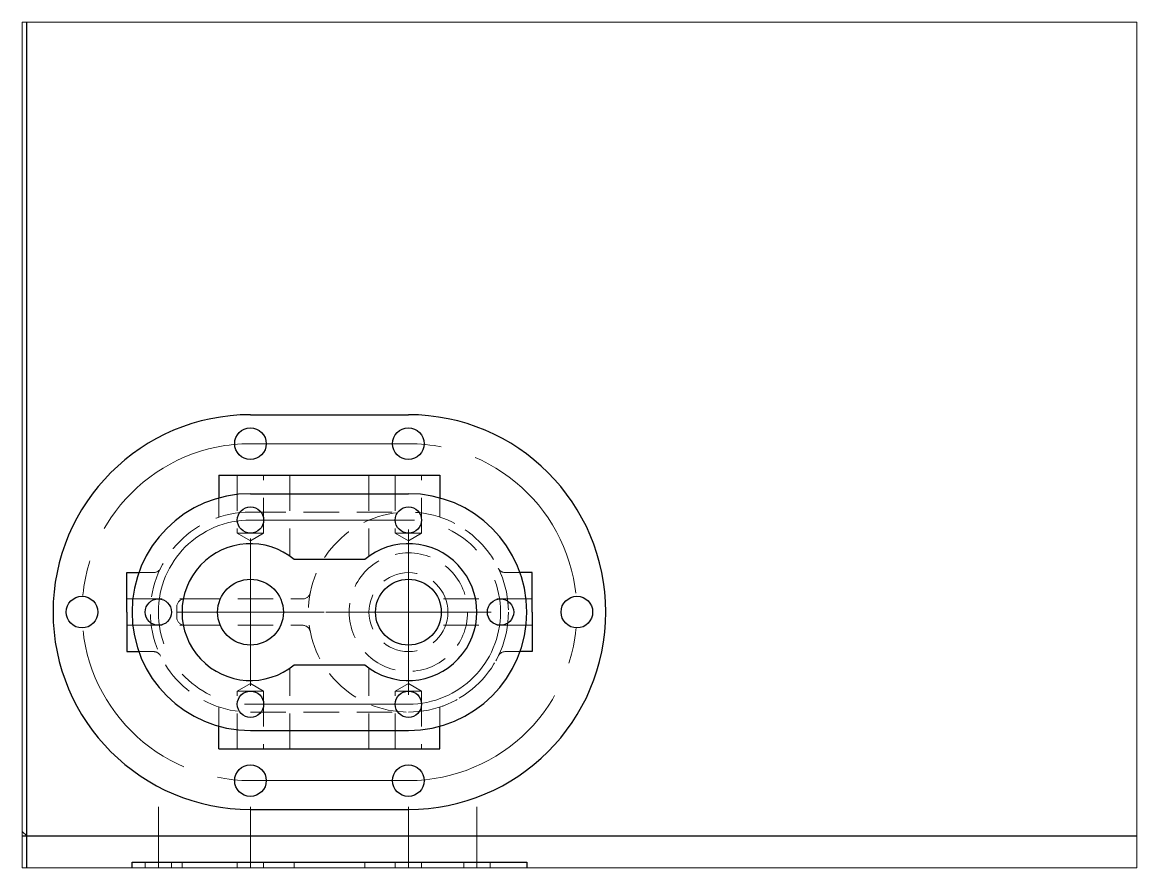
# Paper-space layout 'Layout1' of a CAD drawing. Header units: millimetres. Extents: x 26 to 231, y 20 to 176.
# The model-space entities are those that its viewports show. They can reach past a viewport. Long polylines and large blocks are cut down to what shows.
import ezdxf

# ---------------------------------------------------------------- set-up
doc = ezdxf.new("R2010")
doc.units = ezdxf.units.MM
doc.linetypes.add('CENTER', pattern=[50.8, 31.75, -6.35, 6.35, -6.35])
doc.linetypes.add('HIDDEN', pattern=[9.525, 6.35, -3.175])
doc.layers.add('AM_VIEWS', color=1, linetype='Continuous', lineweight=25, plot=False)
doc.layers.add('axis', color=1, linetype='Continuous')
doc.layers.add('centerline', color=2, linetype='CENTER', lineweight=15)
doc.layers.add('hidden line', color=4, linetype='HIDDEN', lineweight=15)

msp = doc.modelspace()

# ---------------------------------------------------------------- linework, layer by layer
for p, q in [((85, 160), (145, 160)), ((73, 137), (73, 128.37)), ((73, 137), (157, 137)), ((157, 137), (157, 128.37)), ((85, 130), (145, 130)), ((128.39, 105), (101.61, 105)), ((38, 85), (38, 100)), ((38, 100), (42.57, 100)), ((192, 100), (187.43, 100)), ((192, 85), (192, 100)), ((38, 85), (38, 70)), ((192, 85), (192, 70)), ((38, 70), (42.57, 70)), ((192, 70), (187.43, 70)), ((101.61, 65), (128.39, 65)), ((73, 33), (73, 41.63)), ((85, 40), (145, 40)), ((157, 33), (157, 41.63)), ((73, 33), (157, 33)), ((85, 10), (145, 10)), ((40, -10), (190, -10)), ((40, -35), (40, -10)), ((190, -10), (190, -35))]:
    msp.add_line(p, q)
for centre, radius in [((85, 149), 6), ((145, 149), 6), ((85, 120), 5), ((145, 120), 5), ((85, 85), 12.5), ((145, 85), 12.5), ((21, 85), 6), ((50, 85), 5), ((180, 85), 5), ((209, 85), 6), ((85, 50), 5), ((145, 50), 5), ((85, 21), 6), ((145, 21), 6)]:
    msp.add_circle(centre, radius)
for centre, radius, start, end in [((85, 85), 75, 90, 270), ((145, 85), 75, 270, 90), ((85, 85), 45, 90, 270), ((145, 85), 45, 270, 90), ((85, 85), 26, 50.2849, 309.7151), ((145, 85), 26, 230.2849, 129.7151)]:
    msp.add_arc(centre, radius, start, end)
at = {"layer": 'axis'}
msp.add_line((0, 0), (-168.45, 168.45), dxfattribs=at)
for direction in [(0, 1), (1, 0)]:
    msp.add_xline((0, 0), direction, dxfattribs=at)
at = {"layer": 'centerline', "ltscale": 0.5}
for p, q in [((85, 149), (145, 149)), ((85, 120), (145, 120)), ((145, 53.59), (145, 116.41)), ((85, 56.98), (85, 113.02)), ((56.98, 85), (113.02, 85)), ((113.59, 85), (176.41, 85)), ((85, 50), (145, 50)), ((85, 21), (145, 21)), ((50, -44.98), (50, 11.06)), ((85, -44.98), (85, 11.06)), ((145, -125.85), (145, 11.06)), ((171, -44.98), (171, 11.06))]:
    msp.add_line(p, q, dxfattribs=at)
for centre, radius, start, end in [((85, 85), 64, 90, 270), ((145, 85), 64, 270, 90), ((85, 85), 35, 90, 270), ((145, 85), 35, 270, 90)]:
    msp.add_arc(centre, radius, start, end, dxfattribs=at)
at = {"layer": 'hidden line', "ltscale": 0.5}
for p, q in [((80, 137), (80, 115)), ((90, 115), (90, 137)), ((100, 137), (100, 106.24)), ((130, 137), (130, 106.24)), ((140, 137), (140, 115)), ((150, 115), (150, 137)), ((73, 128.37), (73, 121.06)), ((157, 128.37), (157, 121.06)), ((85, 123), (145, 123)), ((80, 115), (90, 115)), ((80, 115), (85, 112.11)), ((90, 115), (85, 112.11)), ((140, 115), (150, 115)), ((140, 115), (145, 112.11)), ((150, 115), (145, 112.11)), ((42.57, 100), (48.16, 100)), ((187.43, 100), (181.84, 100)), ((38, 90), (73.54, 90)), ((60, 90), (104.79, 90)), ((192, 90), (156.46, 90)), ((57, 87), (57, 83)), ((38, 80), (73.54, 80)), ((60, 80), (104.79, 80)), ((192, 80), (156.46, 80)), ((42.57, 70), (48.16, 70)), ((187.43, 70), (181.84, 70)), ((100, 33), (100, 63.76)), ((130, 33), (130, 63.76)), ((80, 55), (85, 57.89)), ((90, 55), (85, 57.89)), ((140, 55), (145, 57.89)), ((150, 55), (145, 57.89)), ((80, 33), (80, 55)), ((80, 55), (90, 55)), ((90, 55), (90, 33)), ((140, 33), (140, 55)), ((140, 55), (150, 55)), ((150, 55), (150, 33)), ((73, 41.63), (73, 48.94)), ((85, 47), (145, 47)), ((157, 41.63), (157, 48.94)), ((45, -10), (45, -26)), ((55, -26), (55, -10)), ((59, -10), (59, -68)), ((80, -10), (80, -26)), ((90, -26), (90, -10)), ((101.61, -10), (101.61, -68)), ((128.39, -10), (128.39, -68)), ((140, -10), (140, -26)), ((150, -26), (150, -10)), ((166, -10), (166, -26)), ((171, -68), (171, -10)), ((176, -26), (176, -10))]:
    msp.add_line(p, q, dxfattribs=at)
for radius in [38, 22.5, 15]:
    msp.add_circle((145, 85), radius, dxfattribs=at)
for centre, radius, start, end in [((85, 85), 38, 90, 270), ((145, 85), 38, 270, 90), ((48.16, 103), 3, 270, 333.9584), ((181.84, 103), 3, 206.0416, 270), ((60, 87), 3, 90, 180), ((104.79, 93), 3, 270, 348.7482), ((60, 83), 3, 180, 270), ((104.79, 77), 3, 11.2518, 90), ((48.16, 67), 3, 26.0416, 90), ((181.84, 67), 3, 90, 153.9584)]:
    msp.add_arc(centre, radius, start, end, dxfattribs=at)

psp = doc.layouts.get("Layout1")

# ---------------------------------------------------------------- viewports
at = {"layer": 'AM_VIEWS'}
psp.add_viewport(center=(128.5, 97.5), size=(205.6, 156), view_center_point=(210, 148.5), view_height=321.2367, dxfattribs=at)

doc.saveas('drawing.dxf')
